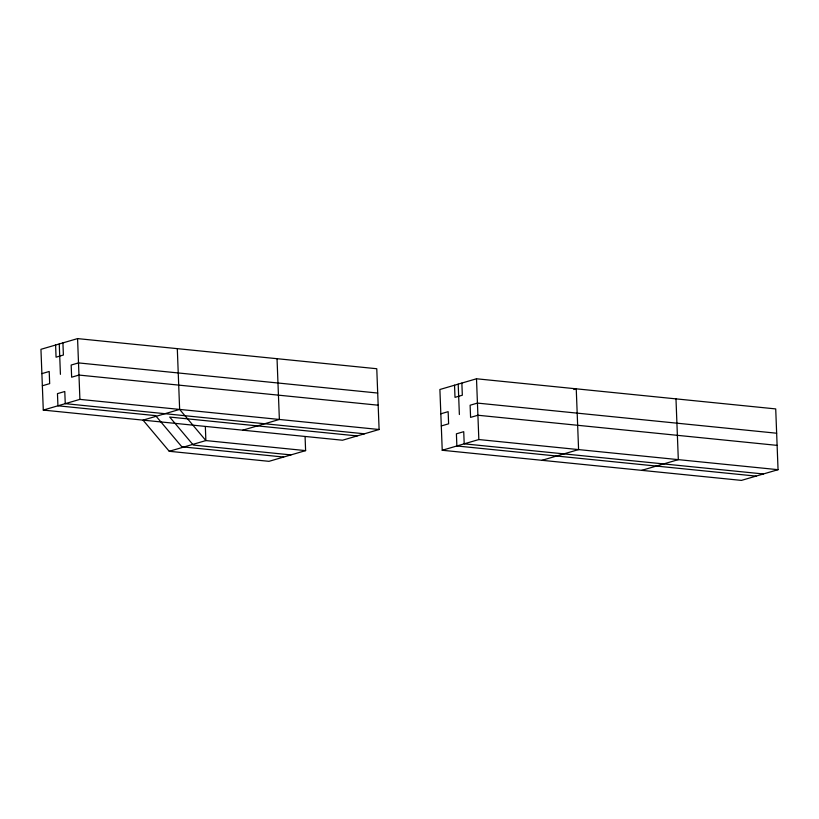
<?xml version="1.0" encoding="UTF-8"?>
<svg xmlns="http://www.w3.org/2000/svg" width="819" height="819" viewBox="0 0 819 819"><rect width="100%" height="100%" fill="white"/><g stroke="black" fill="none" stroke-linecap="round" stroke-linejoin="round"><path stroke-width="1.23" d="M77.57 338.605L40.95 349.314L43.284 410.084L342.496 440.223L379.105 429.504L376.771 368.734L77.57 338.605L79.904 399.375L43.284 410.084M41.882 373.628L49.212 371.478L49.672 383.63L42.353 385.78M305.61 450.614L205.876 440.571L179.637 409.418L143.018 420.127L169.257 451.289L269.001 461.332L305.61 450.614L305.077 436.691M169.257 451.289L205.876 440.571L205.344 426.648M242.752 430.18L279.371 419.461L277.037 358.691M476.504 378.777L439.895 389.496L442.229 450.266L741.43 480.395L778.05 469.686L775.716 408.916L476.504 378.777L478.839 439.547L442.229 450.266M440.827 413.8L448.147 411.66L448.617 423.812L441.298 425.952M573.802 389.537L576.248 388.82L578.583 449.59L541.963 460.309M641.697 470.352L678.316 459.643L675.982 398.873M377.702 393.048L78.501 362.909L71.171 365.049L71.642 377.211L78.962 375.061L378.173 405.2M776.647 433.22L477.446 403.091L470.116 405.231L470.587 417.383L477.907 415.243L777.118 445.372M79.904 399.375L379.105 429.504M478.839 439.547L778.05 469.686M364.465 433.794L65.254 403.654L64.783 391.502L57.463 393.642L57.934 405.804L155.6 415.632L181.838 446.795L283.64 457.043M763.4 473.966L464.199 443.837L463.728 431.685L456.408 433.824L456.869 445.976L756.08 476.115M357.135 435.933L169.707 417.055L193.294 445.065L290.96 454.903M461.865 383.067L462.325 395.219L455.006 397.358L454.535 385.206M458.2 384.142L459.367 414.527M177.303 348.648L179.637 409.418M62.92 342.885L63.391 355.036L56.061 357.186L55.6 345.034M59.255 343.96L60.422 374.344"/></g></svg>
